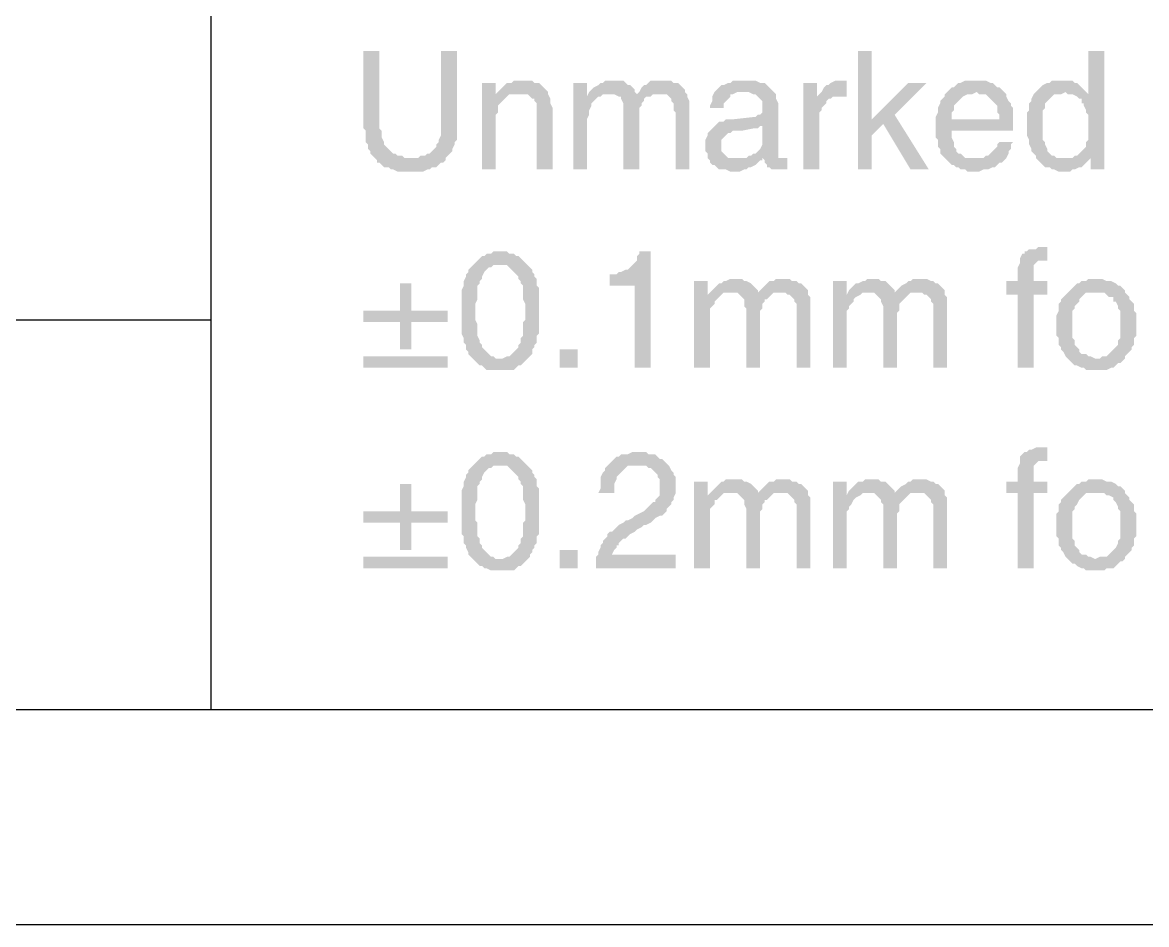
# Model space of a CAD drawing. Header units: millimetres. Extents: x 1448 to 2566, y 1057 to 1416.
# Drawn here: x 2458.06 to 2480.31, y 1118.56 to 1136.43 of the extents above; entities that cross this region are included whole.
import ezdxf

# ---------------------------------------------------------------- set-up
doc = ezdxf.new("R2010")
doc.units = ezdxf.units.MM

msp = doc.modelspace()

# ---------------------------------------------------------------- hatches: boundary and pattern name
at = {"transparency": 33554559}
for points in [[(2465.12221, 1135.86358), (2464.80629, 1135.86358), (2464.80629, 1134.32908), (2464.85142, 1134.28395), (2464.85142, 1134.05829), (2464.89655, 1134.01316), (2464.89655, 1133.92289), (2464.94168, 1133.87776), (2464.94168, 1133.83263), (2464.98682, 1133.7875), (2465.03195, 1133.74237), (2465.75406, 1133.74237), (2465.61867, 1133.74237), (2465.57353, 1133.7875), (2465.48327, 1133.7875), (2465.43814, 1133.83263), (2465.39301, 1133.83263), (2465.34787, 1133.87776), (2465.30274, 1133.92289), (2465.30274, 1133.92289), (2465.25761, 1133.96803), (2465.21248, 1134.01316), (2465.21248, 1134.05829), (2465.16735, 1134.14856), (2465.16735, 1134.28395), (2465.12221, 1134.32908), (2465.12221, 1134.41935)], [(2466.65671, 1135.86358), (2466.34078, 1135.86358), (2466.34078, 1134.19369), (2466.29565, 1134.10342), (2466.29565, 1134.05829), (2466.25052, 1134.01316), (2466.25052, 1133.96803), (2466.20539, 1133.92289), (2466.16025, 1133.87776), (2466.11512, 1133.83263), (2466.06999, 1133.83263), (2466.02486, 1133.7875), (2465.93459, 1133.7875), (2465.88946, 1133.74237), (2465.03195, 1133.74237), (2465.07708, 1133.69723), (2465.07708, 1133.6521), (2465.12221, 1133.6521), (2465.16735, 1133.60697), (2465.21248, 1133.56184), (2465.30274, 1133.56184), (2465.34787, 1133.5167), (2465.39301, 1133.5167), (2465.48327, 1133.47157), (2465.97972, 1133.47157), (2466.06999, 1133.5167), (2466.11512, 1133.5167), (2466.16025, 1133.56184), (2466.25052, 1133.56184), (2466.29565, 1133.60697), (2466.34078, 1133.6521), (2466.38591, 1133.6521), (2466.43105, 1133.69723), (2466.43105, 1133.74237), (2466.47618, 1133.7875), (2466.52131, 1133.83263), (2466.56644, 1133.87776), (2466.56644, 1133.92289), (2466.61157, 1134.01316), (2466.61157, 1134.05829), (2466.65671, 1134.10342), (2466.65671, 1134.37422)], [(2474.87076, 1135.86358), (2474.59997, 1135.86358), (2474.59997, 1133.5167), (2474.87076, 1133.5167), (2474.87076, 1134.19369), (2475.09642, 1134.41935), (2474.87076, 1134.50961)], [(2479.47424, 1135.86358), (2479.15832, 1135.86358), (2479.15832, 1135.00607), (2478.93266, 1134.96093), (2478.97779, 1134.9158), (2479.02292, 1134.9158), (2479.02292, 1134.82554), (2479.06805, 1134.82554), (2479.06805, 1134.78041), (2479.11319, 1134.69014), (2479.11319, 1134.64501), (2479.15832, 1134.59988), (2479.15832, 1134.10342), (2479.11319, 1134.05829), (2479.11319, 1133.96803), (2479.06805, 1133.92289), (2479.02292, 1133.87776), (2479.02292, 1133.87776), (2478.97779, 1133.83263), (2478.93266, 1133.7875), (2478.88753, 1133.7875), (2479.20345, 1133.74237), (2479.20345, 1133.5167), (2479.47424, 1133.5167)], [(2467.42395, 1135.23173), (2467.15316, 1135.23173), (2467.15316, 1133.5167), (2467.42395, 1133.5167), (2467.42395, 1134.46448), (2467.42395, 1134.59988), (2467.46909, 1134.64501), (2467.46909, 1134.78041), (2467.51422, 1134.82554), (2467.55935, 1134.87067), (2467.55935, 1134.87067), (2467.60448, 1134.9158), (2467.64961, 1134.96093), (2467.42395, 1135.00607)], [(2467.92041, 1135.27686), (2467.78501, 1135.27686), (2467.73988, 1135.23173), (2467.64961, 1135.23173), (2467.60448, 1135.1866), (2467.55935, 1135.14146), (2467.51422, 1135.09633), (2467.46909, 1135.0512), (2467.42395, 1135.00607), (2467.64961, 1134.96093), (2467.69475, 1135.00607), (2467.87528, 1135.00607), (2468.46199, 1135.0512), (2468.41686, 1135.09633), (2468.37173, 1135.14146), (2468.37173, 1135.14146), (2468.3266, 1135.1866), (2468.28147, 1135.23173), (2468.1912, 1135.23173), (2468.14607, 1135.27686), (2468.01067, 1135.27686)], [(2469.22924, 1135.23173), (2468.95845, 1135.23173), (2468.95845, 1133.5167), (2469.22924, 1133.5167), (2469.22924, 1134.50961), (2469.27437, 1134.59988), (2469.27437, 1134.69014), (2469.31951, 1134.78041), (2469.31951, 1134.82554), (2469.36464, 1134.87067), (2469.40977, 1134.9158), (2469.4549, 1134.96093), (2469.50003, 1134.96093), (2469.22924, 1134.96093)], [(2469.72569, 1135.27686), (2469.5903, 1135.27686), (2469.54517, 1135.23173), (2469.50003, 1135.23173), (2469.4549, 1135.1866), (2469.36464, 1135.14146), (2469.31951, 1135.09633), (2469.27437, 1135.0512), (2469.22924, 1134.96093), (2469.50003, 1134.96093), (2469.54517, 1135.00607), (2469.68056, 1135.00607), (2470.17702, 1135.0512), (2470.17702, 1135.09633), (2470.13188, 1135.14146), (2470.08675, 1135.1866), (2470.04162, 1135.1866), (2469.99649, 1135.23173), (2469.95136, 1135.27686), (2469.81596, 1135.27686)], [(2470.67347, 1135.27686), (2470.49294, 1135.27686), (2470.44781, 1135.23173), (2470.40268, 1135.1866), (2470.35755, 1135.1866), (2470.31241, 1135.14146), (2470.26728, 1135.0512), (2470.22215, 1135.00607), (2469.77083, 1135.00607), (2469.86109, 1134.96093), (2469.90622, 1134.96093), (2469.90622, 1134.9158), (2469.95136, 1134.82554), (2469.95136, 1133.5167), (2470.26728, 1133.5167), (2470.26728, 1134.50961), (2470.26728, 1134.73527), (2470.31241, 1134.78041), (2470.31241, 1134.82554), (2470.35755, 1134.87067), (2470.35755, 1134.9158), (2470.40268, 1134.96093), (2470.49294, 1134.96093), (2470.53807, 1135.00607), (2470.67347, 1135.00607), (2471.16992, 1135.0512), (2471.16992, 1135.09633), (2471.12479, 1135.14146), (2471.12479, 1135.14146), (2471.07966, 1135.1866), (2471.03453, 1135.23173), (2470.94426, 1135.23173), (2470.89913, 1135.27686), (2470.76373, 1135.27686)], [(2472.38849, 1135.27686), (2472.1177, 1135.27686), (2472.07257, 1135.23173), (2472.02744, 1135.23173), (2471.93717, 1135.1866), (2471.89204, 1135.1866), (2471.84691, 1135.14146), (2471.84691, 1135.14146), (2471.80177, 1135.09633), (2471.75664, 1135.0512), (2471.71151, 1134.96093), (2471.71151, 1134.87067), (2471.66638, 1134.78041), (2471.66638, 1134.73527), (2471.93717, 1134.73527), (2471.93717, 1134.82554), (2471.9823, 1134.87067), (2472.02744, 1134.9158), (2472.07257, 1134.96093), (2472.07257, 1135.00607), (2472.1177, 1135.00607), (2472.20796, 1135.0512), (2472.93008, 1135.0512), (2472.88495, 1135.09633), (2472.83981, 1135.14146), (2472.79468, 1135.1866), (2472.74955, 1135.23173), (2472.65929, 1135.23173), (2472.56902, 1135.27686), (2472.43362, 1135.27686)], [(2473.78759, 1135.23173), (2473.5168, 1135.23173), (2473.5168, 1133.5167), (2473.83272, 1133.5167), (2473.83272, 1134.64501), (2473.87785, 1134.69014), (2473.87785, 1134.73527), (2473.92299, 1134.78041), (2473.96812, 1134.82554), (2473.96812, 1134.87067), (2474.01325, 1134.9158), (2474.05838, 1134.9158), (2473.78759, 1134.96093)], [(2474.28404, 1135.27686), (2474.14865, 1135.27686), (2474.05838, 1135.23173), (2474.01325, 1135.1866), (2473.96812, 1135.1866), (2473.92299, 1135.14146), (2473.87785, 1135.0512), (2473.87785, 1135.0512), (2473.83272, 1135.00607), (2474.32918, 1134.96093), (2474.37431, 1134.96093), (2474.37431, 1135.27686), (2474.32918, 1135.27686)], [(2475.95393, 1135.23173), (2475.59288, 1135.23173), (2474.87076, 1134.50961), (2475.09642, 1134.41935), (2475.63801, 1133.5167), (2475.99907, 1133.5167), (2475.32208, 1134.59988)], [(2476.94684, 1135.27686), (2476.72118, 1135.27686), (2476.63092, 1135.23173), (2476.58578, 1135.23173), (2476.54065, 1135.1866), (2476.49552, 1135.14146), (2476.45039, 1135.14146), (2476.40526, 1135.09633), (2476.36012, 1135.0512), (2476.94684, 1135.0512), (2476.99197, 1135.00607), (2477.12737, 1135.00607), (2477.1725, 1134.96093), (2477.21764, 1134.9158), (2477.26277, 1134.87067), (2477.26277, 1134.87067), (2477.3079, 1134.82554), (2477.35303, 1134.78041), (2477.35303, 1134.64501), (2477.39816, 1134.59988), (2477.39816, 1134.50961), (2476.13446, 1134.50961), (2476.13446, 1134.14856), (2476.1796, 1134.10342), (2476.1796, 1133.96803), (2476.22473, 1133.92289), (2476.22473, 1133.83263), (2476.26986, 1133.7875), (2476.31499, 1133.74237), (2476.36012, 1133.69723), (2476.36012, 1133.69723), (2476.40526, 1133.6521), (2476.45039, 1133.60697), (2476.49552, 1133.60697), (2476.54065, 1133.56184), (2476.58578, 1133.56184), (2476.63092, 1133.5167), (2476.72118, 1133.5167), (2476.76631, 1133.47157), (2476.99197, 1133.47157), (2477.08224, 1133.5167), (2477.1725, 1133.5167), (2477.26277, 1133.56184), (2477.3079, 1133.56184), (2477.35303, 1133.60697), (2477.39816, 1133.6521), (2477.4433, 1133.6521), (2477.48843, 1133.69723), (2476.94684, 1133.74237), (2476.72118, 1133.74237), (2476.67605, 1133.7875), (2476.63092, 1133.83263), (2476.58578, 1133.83263), (2476.54065, 1133.87776), (2476.54065, 1133.92289), (2476.49552, 1133.96803), (2476.49552, 1134.05829), (2476.45039, 1134.14856), (2476.45039, 1134.28395), (2477.66896, 1134.28395), (2477.66896, 1134.73527), (2477.62382, 1134.78041), (2477.62382, 1134.82554), (2477.57869, 1134.87067), (2477.53356, 1134.96093), (2477.53356, 1135.00607), (2477.48843, 1135.0512), (2477.4433, 1135.09633), (2477.39816, 1135.14146), (2477.35303, 1135.14146), (2477.3079, 1135.1866), (2477.26277, 1135.23173), (2477.21764, 1135.23173), (2477.12737, 1135.27686), (2476.99197, 1135.27686)], [(2478.66186, 1135.27686), (2478.4362, 1135.27686), (2478.39107, 1135.23173), (2478.34594, 1135.23173), (2478.25568, 1135.1866), (2478.21054, 1135.14146), (2478.16541, 1135.09633), (2478.12028, 1135.0512), (2478.707, 1135.0512), (2478.75213, 1135.00607), (2478.84239, 1135.00607), (2478.93266, 1134.96093), (2479.15832, 1135.00607), (2479.15832, 1135.00607), (2479.11319, 1135.0512), (2479.06805, 1135.09633), (2479.02292, 1135.14146), (2478.97779, 1135.1866), (2478.93266, 1135.23173), (2478.88753, 1135.23173), (2478.84239, 1135.27686), (2478.707, 1135.27686)], [(2468.46199, 1135.0512), (2467.87528, 1135.00607), (2468.0558, 1135.00607), (2468.10094, 1134.96093), (2468.14607, 1134.9158), (2468.1912, 1134.9158), (2468.1912, 1134.87067), (2468.23633, 1134.82554), (2468.23633, 1133.5167), (2468.55226, 1133.5167), (2468.55226, 1134.73527), (2468.50713, 1134.82554), (2468.50713, 1134.9158), (2468.46199, 1135.00607)], [(2471.16992, 1135.0512), (2470.67347, 1135.00607), (2470.80887, 1135.00607), (2470.854, 1134.96093), (2470.89913, 1134.9158), (2470.89913, 1134.87067), (2470.94426, 1134.82554), (2470.94426, 1134.69014), (2470.9894, 1134.64501), (2470.9894, 1133.5167), (2471.26019, 1133.5167), (2471.26019, 1134.73527), (2471.26019, 1134.87067), (2471.21506, 1134.96093), (2471.21506, 1135.00607)], [(2472.93008, 1135.0512), (2472.34336, 1135.0512), (2472.43362, 1135.0512), (2472.52389, 1135.00607), (2472.56902, 1135.00607), (2472.61415, 1134.96093), (2472.65929, 1134.9158), (2472.70442, 1134.87067), (2472.70442, 1134.64501), (2472.65929, 1134.59988), (2472.61415, 1134.59988), (2472.56902, 1134.55474), (2472.52389, 1134.55474), (2472.1177, 1134.50961), (2471.9823, 1134.50961), (2471.93717, 1134.46448), (2471.84691, 1134.46448), (2471.80177, 1134.41935), (2472.70442, 1134.37422), (2472.70442, 1134.10342), (2472.70442, 1134.01316), (2472.65929, 1133.92289), (2472.61415, 1133.87776), (2472.56902, 1133.83263), (2472.52389, 1133.83263), (2472.47876, 1133.7875), (2472.43362, 1133.7875), (2472.38849, 1133.74237), (2472.16283, 1133.74237), (2471.66638, 1133.69723), (2471.66638, 1133.6521), (2471.71151, 1133.60697), (2471.75664, 1133.60697), (2471.80177, 1133.56184), (2471.84691, 1133.5167), (2471.9823, 1133.5167), (2472.07257, 1133.47157), (2472.2531, 1133.47157), (2472.34336, 1133.5167), (2472.38849, 1133.5167), (2472.43362, 1133.56184), (2472.47876, 1133.56184), (2472.56902, 1133.60697), (2472.61415, 1133.6521), (2472.65929, 1133.69723), (2472.70442, 1133.69723), (2472.70442, 1133.74237), (2473.02034, 1133.74237), (2473.02034, 1134.82554), (2472.97521, 1134.9158), (2472.97521, 1135.00607)], [(2473.83272, 1135.00607), (2473.78759, 1134.96093), (2474.05838, 1134.9158), (2474.10352, 1134.96093), (2474.32918, 1134.96093)], [(2476.36012, 1135.0512), (2476.31499, 1135.00607), (2476.31499, 1134.96093), (2476.26986, 1134.9158), (2476.22473, 1134.87067), (2476.22473, 1134.82554), (2476.1796, 1134.73527), (2476.1796, 1134.64501), (2476.13446, 1134.55474), (2476.13446, 1134.50961), (2476.45039, 1134.50961), (2476.45039, 1134.64501), (2476.49552, 1134.69014), (2476.49552, 1134.78041), (2476.54065, 1134.82554), (2476.58578, 1134.87067), (2476.58578, 1134.87067), (2476.63092, 1134.9158), (2476.67605, 1134.96093), (2476.76631, 1135.00607), (2476.85658, 1135.00607), (2476.94684, 1135.0512)], [(2478.12028, 1135.0512), (2478.07515, 1135.00607), (2478.03001, 1134.9158), (2478.03001, 1134.87067), (2477.98488, 1134.82554), (2477.98488, 1134.69014), (2477.93975, 1134.64501), (2477.93975, 1134.19369), (2477.98488, 1134.10342), (2477.98488, 1134.01316), (2478.03001, 1133.92289), (2478.03001, 1133.87776), (2478.07515, 1133.83263), (2478.12028, 1133.7875), (2478.12028, 1133.74237), (2478.16541, 1133.69723), (2478.21054, 1133.6521), (2478.25568, 1133.60697), (2478.30081, 1133.56184), (2478.39107, 1133.56184), (2478.4362, 1133.5167), (2478.48134, 1133.5167), (2478.5716, 1133.47157), (2478.79726, 1133.47157), (2478.84239, 1133.5167), (2478.88753, 1133.5167), (2478.97779, 1133.56184), (2479.02292, 1133.56184), (2479.06805, 1133.60697), (2479.11319, 1133.6521), (2479.15832, 1133.69723), (2478.707, 1133.74237), (2478.52647, 1133.74237), (2478.48134, 1133.7875), (2478.4362, 1133.7875), (2478.39107, 1133.83263), (2478.34594, 1133.87776), (2478.34594, 1133.92289), (2478.30081, 1134.01316), (2478.30081, 1134.05829), (2478.25568, 1134.10342), (2478.25568, 1134.69014), (2478.30081, 1134.73527), (2478.30081, 1134.82554), (2478.34594, 1134.87067), (2478.34594, 1134.87067), (2478.39107, 1134.9158), (2478.4362, 1134.96093), (2478.48134, 1135.00607), (2478.61673, 1135.00607), (2478.707, 1135.0512)], [(2471.80177, 1134.41935), (2471.75664, 1134.37422), (2471.71151, 1134.32908), (2471.71151, 1134.32908), (2471.66638, 1134.28395), (2471.62125, 1134.23882), (2471.62125, 1134.19369), (2471.57611, 1134.10342), (2471.57611, 1133.96803), (2471.57611, 1133.87776), (2471.62125, 1133.83263), (2471.62125, 1133.74237), (2471.66638, 1133.69723), (2472.16283, 1133.74237), (2472.02744, 1133.74237), (2471.9823, 1133.7875), (2471.93717, 1133.83263), (2471.89204, 1133.87776), (2471.89204, 1134.10342), (2471.93717, 1134.14856), (2471.9823, 1134.19369), (2472.02744, 1134.23882), (2472.07257, 1134.23882), (2472.1177, 1134.28395), (2472.29823, 1134.28395), (2472.52389, 1134.32908), (2472.61415, 1134.32908), (2472.65929, 1134.37422), (2472.70442, 1134.37422)], [(2477.66896, 1134.05829), (2477.39816, 1134.05829), (2477.35303, 1134.01316), (2477.35303, 1133.96803), (2477.3079, 1133.92289), (2477.26277, 1133.87776), (2477.21764, 1133.83263), (2477.1725, 1133.7875), (2477.12737, 1133.7875), (2477.08224, 1133.74237), (2476.94684, 1133.74237), (2477.48843, 1133.69723), (2477.53356, 1133.74237), (2477.57869, 1133.83263), (2477.57869, 1133.87776), (2477.62382, 1133.92289), (2477.62382, 1134.01316)], [(2473.02034, 1133.74237), (2472.70442, 1133.74237), (2472.74955, 1133.69723), (2473.11061, 1133.74237), (2473.11061, 1133.74237)], [(2473.20087, 1133.74237), (2473.11061, 1133.74237), (2472.74955, 1133.69723), (2472.74955, 1133.6521), (2472.79468, 1133.60697), (2472.79468, 1133.56184), (2472.83981, 1133.56184), (2472.88495, 1133.5167), (2473.20087, 1133.5167)], [(2478.88753, 1133.7875), (2478.84239, 1133.74237), (2478.707, 1133.74237), (2479.15832, 1133.69723), (2479.20345, 1133.74237)], [(2467.51422, 1131.89195), (2467.37882, 1131.89195), (2467.33369, 1131.84681), (2467.24343, 1131.84681), (2467.19829, 1131.80168), (2467.15316, 1131.80168), (2467.10803, 1131.75655), (2467.0629, 1131.71142), (2467.01776, 1131.66629), (2466.97263, 1131.62115), (2467.64961, 1131.62115), (2467.69475, 1131.57602), (2467.73988, 1131.53089), (2467.78501, 1131.48576), (2467.83014, 1131.44062), (2467.87528, 1131.39549), (2467.87528, 1131.35036), (2467.92041, 1131.30523), (2467.92041, 1131.2601), (2467.96554, 1131.21496), (2467.96554, 1130.94417), (2468.01067, 1130.85391), (2468.01067, 1130.53798), (2467.96554, 1130.49285), (2467.96554, 1130.22206), (2467.92041, 1130.17692), (2467.92041, 1130.08666), (2467.87528, 1130.04153), (2467.87528, 1129.9964), (2467.87528, 1129.9964), (2467.83014, 1129.95126), (2467.78501, 1129.90613), (2467.73988, 1129.861), (2467.69475, 1129.81587), (2467.64961, 1129.81587), (2467.55935, 1129.77073), (2466.97263, 1129.77073), (2467.01776, 1129.7256), (2467.0629, 1129.68047), (2467.10803, 1129.63534), (2467.15316, 1129.63534), (2467.19829, 1129.59021), (2467.24343, 1129.54507), (2467.78501, 1129.54507), (2467.83014, 1129.59021), (2467.87528, 1129.63534), (2467.92041, 1129.63534), (2467.96554, 1129.68047), (2468.01067, 1129.7256), (2468.0558, 1129.77073), (2468.10094, 1129.81587), (2468.10094, 1129.81587), (2468.14607, 1129.861), (2468.14607, 1129.95126), (2468.1912, 1129.9964), (2468.1912, 1130.04153), (2468.23633, 1130.08666), (2468.23633, 1130.22206), (2468.28147, 1130.26719), (2468.28147, 1130.71851), (2468.28147, 1131.16983), (2468.23633, 1131.21496), (2468.23633, 1131.35036), (2468.1912, 1131.39549), (2468.1912, 1131.44062), (2468.14607, 1131.48576), (2468.14607, 1131.53089), (2468.10094, 1131.57602), (2468.10094, 1131.57602), (2468.0558, 1131.62115), (2468.01067, 1131.66629), (2467.96554, 1131.71142), (2467.92041, 1131.75655), (2467.87528, 1131.80168), (2467.83014, 1131.80168), (2467.78501, 1131.84681), (2467.69475, 1131.84681), (2467.64961, 1131.89195), (2467.55935, 1131.89195)], [(2470.49294, 1131.89195), (2470.26728, 1131.89195), (2470.26728, 1131.84681), (2470.22215, 1131.80168), (2470.22215, 1131.71142), (2470.17702, 1131.66629), (2470.13188, 1131.62115), (2470.08675, 1131.57602), (2470.04162, 1131.53089), (2469.99649, 1131.53089), (2469.90622, 1131.48576), (2469.86109, 1131.48576), (2469.81596, 1131.44062), (2469.68056, 1131.44062), (2469.68056, 1131.21496), (2470.17702, 1131.21496), (2470.17702, 1129.59021), (2470.49294, 1129.59021)], [(2478.21054, 1131.98221), (2478.16541, 1131.98221), (2478.12028, 1131.93708), (2477.98488, 1131.93708), (2477.93975, 1131.89195), (2477.89462, 1131.89195), (2477.89462, 1131.84681), (2477.84949, 1131.84681), (2477.80435, 1131.75655), (2477.80435, 1131.71142), (2478.34594, 1131.71142), (2478.34594, 1131.98221)], [(2466.97263, 1131.62115), (2466.9275, 1131.57602), (2466.9275, 1131.57602), (2466.88237, 1131.53089), (2466.88237, 1131.48576), (2466.83724, 1131.44062), (2466.83724, 1131.39549), (2466.7921, 1131.30523), (2466.7921, 1131.21496), (2466.74697, 1131.1247), (2466.74697, 1130.26719), (2466.7921, 1130.17692), (2466.7921, 1130.08666), (2466.83724, 1130.04153), (2466.83724, 1129.95126), (2466.88237, 1129.90613), (2466.88237, 1129.861), (2466.9275, 1129.81587), (2466.97263, 1129.77073), (2467.51422, 1129.77073), (2467.42395, 1129.77073), (2467.37882, 1129.81587), (2467.33369, 1129.81587), (2467.28856, 1129.861), (2467.24343, 1129.90613), (2467.19829, 1129.95126), (2467.15316, 1129.9964), (2467.15316, 1130.04153), (2467.10803, 1130.08666), (2467.10803, 1130.13179), (2467.0629, 1130.22206), (2467.0629, 1130.44772), (2467.01776, 1130.53798), (2467.01776, 1130.85391), (2467.0629, 1130.94417), (2467.0629, 1131.21496), (2467.10803, 1131.2601), (2467.10803, 1131.30523), (2467.15316, 1131.35036), (2467.15316, 1131.39549), (2467.15316, 1131.39549), (2467.19829, 1131.48576), (2467.24343, 1131.53089), (2467.28856, 1131.57602), (2467.33369, 1131.57602), (2467.37882, 1131.62115), (2467.51422, 1131.62115)], [(2477.80435, 1131.71142), (2477.80435, 1131.66629), (2477.75922, 1131.57602), (2477.75922, 1131.30523), (2477.53356, 1131.30523), (2477.53356, 1131.03444), (2477.75922, 1131.03444), (2477.75922, 1129.59021), (2478.07515, 1129.59021), (2478.07515, 1131.03444), (2478.34594, 1131.03444), (2478.34594, 1131.30523), (2478.07515, 1131.30523), (2478.07515, 1131.62115), (2478.12028, 1131.66629), (2478.12028, 1131.66629), (2478.16541, 1131.71142), (2478.25568, 1131.71142)], [(2465.75406, 1131.2601), (2465.5284, 1131.2601), (2465.5284, 1130.71851), (2464.80629, 1130.71851), (2464.80629, 1130.49285), (2465.5284, 1130.49285), (2465.5284, 1129.95126), (2465.75406, 1129.95126), (2465.75406, 1130.49285), (2466.47618, 1130.49285), (2466.47618, 1130.71851), (2465.75406, 1130.71851)], [(2471.62125, 1131.30523), (2471.35045, 1131.30523), (2471.35045, 1129.59021), (2471.66638, 1129.59021), (2471.66638, 1130.76364), (2471.71151, 1130.80877), (2471.75664, 1130.85391), (2471.75664, 1130.89904), (2471.80177, 1130.94417), (2471.84691, 1130.9893), (2471.89204, 1131.03444), (2471.62125, 1131.03444)], [(2472.16283, 1131.35036), (2472.07257, 1131.35036), (2471.9823, 1131.30523), (2471.93717, 1131.30523), (2471.89204, 1131.2601), (2471.84691, 1131.2601), (2471.80177, 1131.21496), (2471.75664, 1131.16983), (2471.71151, 1131.1247), (2471.62125, 1131.03444), (2471.89204, 1131.03444), (2471.93717, 1131.07957), (2472.07257, 1131.07957), (2472.61415, 1131.1247), (2472.56902, 1131.16983), (2472.52389, 1131.21496), (2472.52389, 1131.21496), (2472.47876, 1131.2601), (2472.38849, 1131.30523), (2472.34336, 1131.30523), (2472.29823, 1131.35036), (2472.20796, 1131.35036)], [(2473.11061, 1131.35036), (2472.97521, 1131.35036), (2472.93008, 1131.30523), (2472.83981, 1131.30523), (2472.79468, 1131.2601), (2472.74955, 1131.21496), (2472.70442, 1131.16983), (2472.65929, 1131.1247), (2472.61415, 1131.07957), (2472.20796, 1131.07957), (2472.2531, 1131.03444), (2472.29823, 1130.9893), (2472.29823, 1130.9893), (2472.34336, 1130.94417), (2472.34336, 1130.80877), (2472.38849, 1130.76364), (2472.38849, 1129.59021), (2472.65929, 1129.59021), (2472.65929, 1130.71851), (2472.70442, 1130.76364), (2472.70442, 1130.85391), (2472.74955, 1130.89904), (2472.74955, 1130.94417), (2472.79468, 1130.94417), (2472.83981, 1130.9893), (2472.88495, 1131.03444), (2472.93008, 1131.07957), (2473.06548, 1131.07957), (2473.60706, 1131.1247), (2473.56193, 1131.16983), (2473.5168, 1131.21496), (2473.5168, 1131.21496), (2473.47166, 1131.2601), (2473.42653, 1131.2601), (2473.3814, 1131.30523), (2473.29114, 1131.30523), (2473.246, 1131.35036), (2473.15574, 1131.35036)], [(2474.37431, 1131.30523), (2474.10352, 1131.30523), (2474.10352, 1129.59021), (2474.37431, 1129.59021), (2474.37431, 1130.71851), (2474.41944, 1130.76364), (2474.41944, 1130.80877), (2474.46457, 1130.85391), (2474.5097, 1130.89904), (2474.5097, 1130.94417), (2474.55484, 1130.9893), (2474.6451, 1131.03444), (2474.37431, 1131.03444)], [(2474.87076, 1131.35036), (2474.7805, 1131.35036), (2474.73537, 1131.30523), (2474.69023, 1131.30523), (2474.59997, 1131.2601), (2474.55484, 1131.2601), (2474.5097, 1131.21496), (2474.46457, 1131.16983), (2474.41944, 1131.1247), (2474.37431, 1131.03444), (2474.6451, 1131.03444), (2474.69023, 1131.07957), (2474.82563, 1131.07957), (2475.32208, 1131.1247), (2475.27695, 1131.16983), (2475.23182, 1131.21496), (2475.23182, 1131.21496), (2475.18669, 1131.2601), (2475.14156, 1131.30523), (2475.05129, 1131.30523), (2475.00616, 1131.35036), (2474.96103, 1131.35036)], [(2475.81854, 1131.35036), (2475.68314, 1131.35036), (2475.63801, 1131.30523), (2475.59288, 1131.30523), (2475.54774, 1131.2601), (2475.45748, 1131.21496), (2475.41235, 1131.16983), (2475.36722, 1131.1247), (2475.32208, 1131.07957), (2474.91589, 1131.07957), (2474.96103, 1131.03444), (2475.00616, 1130.9893), (2475.00616, 1130.9893), (2475.05129, 1130.94417), (2475.05129, 1130.89904), (2475.09642, 1130.80877), (2475.09642, 1129.59021), (2475.36722, 1129.59021), (2475.36722, 1130.67338), (2475.41235, 1130.71851), (2475.41235, 1130.85391), (2475.45748, 1130.89904), (2475.50261, 1130.94417), (2475.50261, 1130.94417), (2475.54774, 1130.9893), (2475.59288, 1131.03444), (2475.63801, 1131.07957), (2475.77341, 1131.07957), (2476.31499, 1131.1247), (2476.26986, 1131.16983), (2476.22473, 1131.21496), (2476.22473, 1131.21496), (2476.1796, 1131.2601), (2476.13446, 1131.2601), (2476.08933, 1131.30523), (2476.0442, 1131.30523), (2475.95393, 1131.35036), (2475.9088, 1131.35036)], [(2479.29372, 1131.35036), (2479.15832, 1131.35036), (2479.11319, 1131.30523), (2479.02292, 1131.30523), (2478.97779, 1131.2601), (2478.93266, 1131.2601), (2478.88753, 1131.21496), (2478.84239, 1131.16983), (2478.79726, 1131.1247), (2478.75213, 1131.07957), (2478.75213, 1131.07957), (2478.707, 1131.03444), (2478.66186, 1130.9893), (2478.61673, 1130.94417), (2478.61673, 1130.89904), (2478.5716, 1130.85391), (2478.5716, 1130.71851), (2478.52647, 1130.62825), (2478.52647, 1130.44772), (2478.52647, 1130.22206), (2478.5716, 1130.17692), (2478.5716, 1130.04153), (2478.61673, 1129.9964), (2478.61673, 1129.95126), (2478.66186, 1129.90613), (2478.707, 1129.81587), (2478.75213, 1129.77073), (2479.29372, 1129.77073), (2479.20345, 1129.81587), (2479.15832, 1129.81587), (2479.11319, 1129.861), (2479.02292, 1129.861), (2478.97779, 1129.90613), (2478.97779, 1129.95126), (2478.93266, 1129.9964), (2478.88753, 1130.04153), (2478.88753, 1130.13179), (2478.84239, 1130.17692), (2478.84239, 1130.71851), (2478.88753, 1130.76364), (2478.88753, 1130.80877), (2478.93266, 1130.85391), (2478.97779, 1130.89904), (2478.97779, 1130.94417), (2479.02292, 1130.9893), (2479.06805, 1131.03444), (2479.11319, 1131.07957), (2479.29372, 1131.07957), (2479.88043, 1131.1247), (2479.8353, 1131.16983), (2479.79017, 1131.21496), (2479.74504, 1131.21496), (2479.6999, 1131.2601), (2479.60964, 1131.30523), (2479.51938, 1131.30523), (2479.42911, 1131.35036), (2479.38398, 1131.35036)], [(2473.60706, 1131.1247), (2473.06548, 1131.07957), (2473.15574, 1131.07957), (2473.20087, 1131.03444), (2473.246, 1131.03444), (2473.29114, 1130.9893), (2473.33627, 1130.94417), (2473.33627, 1130.89904), (2473.3814, 1130.85391), (2473.3814, 1129.59021), (2473.65219, 1129.59021), (2473.65219, 1130.9893), (2473.60706, 1131.03444)], [(2476.31499, 1131.1247), (2475.77341, 1131.07957), (2475.86367, 1131.07957), (2475.9088, 1131.03444), (2475.95393, 1131.03444), (2475.99907, 1130.9893), (2476.0442, 1130.94417), (2476.0442, 1130.89904), (2476.08933, 1130.85391), (2476.08933, 1129.59021), (2476.36012, 1129.59021), (2476.36012, 1130.9893), (2476.31499, 1131.03444)], [(2479.88043, 1131.1247), (2479.29372, 1131.07957), (2479.47424, 1131.07957), (2479.51938, 1131.03444), (2479.56451, 1130.9893), (2479.65477, 1130.9893), (2479.65477, 1130.89904), (2479.6999, 1130.89904), (2479.74504, 1130.80877), (2479.74504, 1130.76364), (2479.79017, 1130.71851), (2479.79017, 1130.17692), (2479.74504, 1130.13179), (2479.74504, 1130.04153), (2479.6999, 1129.9964), (2479.65477, 1129.95126), (2479.65477, 1129.95126), (2479.60964, 1129.90613), (2479.56451, 1129.861), (2479.51938, 1129.81587), (2479.42911, 1129.81587), (2479.38398, 1129.77073), (2478.75213, 1129.77073), (2478.79726, 1129.7256), (2478.84239, 1129.68047), (2478.88753, 1129.63534), (2478.93266, 1129.63534), (2479.02292, 1129.59021), (2479.06805, 1129.59021), (2479.11319, 1129.54507), (2479.51938, 1129.54507), (2479.60964, 1129.59021), (2479.65477, 1129.59021), (2479.6999, 1129.63534), (2479.74504, 1129.68047), (2479.79017, 1129.68047), (2479.8353, 1129.7256), (2479.88043, 1129.77073), (2479.88043, 1129.81587), (2479.92557, 1129.861), (2479.9707, 1129.90613), (2480.01583, 1129.95126), (2480.01583, 1129.9964), (2480.06096, 1130.04153), (2480.06096, 1130.17692), (2480.10609, 1130.22206), (2480.10609, 1130.44772), (2480.10609, 1130.67338), (2480.06096, 1130.71851), (2480.06096, 1130.85391), (2480.01583, 1130.89904), (2479.9707, 1130.94417), (2479.9707, 1130.9893), (2479.92557, 1131.03444), (2479.88043, 1131.07957)], [(2469.04871, 1129.59021), (2469.04871, 1129.95126), (2468.68765, 1129.95126), (2468.68765, 1129.59021)], [(2466.47618, 1129.59021), (2466.47618, 1129.81587), (2464.80629, 1129.81587), (2464.80629, 1129.59021)], [(2467.51422, 1127.92032), (2467.37882, 1127.92032), (2467.33369, 1127.87518), (2467.24343, 1127.87518), (2467.19829, 1127.83005), (2467.15316, 1127.83005), (2467.10803, 1127.78492), (2467.0629, 1127.73979), (2467.01776, 1127.69465), (2466.97263, 1127.64952), (2467.64961, 1127.64952), (2467.69475, 1127.60439), (2467.73988, 1127.55926), (2467.78501, 1127.51413), (2467.83014, 1127.46899), (2467.87528, 1127.42386), (2467.87528, 1127.37873), (2467.92041, 1127.3336), (2467.92041, 1127.28847), (2467.96554, 1127.24333), (2467.96554, 1126.97254), (2468.01067, 1126.88228), (2468.01067, 1126.56635), (2467.96554, 1126.52122), (2467.96554, 1126.25043), (2467.92041, 1126.20529), (2467.92041, 1126.11503), (2467.87528, 1126.0699), (2467.87528, 1126.02476), (2467.87528, 1126.02476), (2467.83014, 1125.97963), (2467.78501, 1125.9345), (2467.73988, 1125.88937), (2467.69475, 1125.84424), (2467.64961, 1125.84424), (2467.55935, 1125.7991), (2466.97263, 1125.7991), (2467.01776, 1125.75397), (2467.0629, 1125.70884), (2467.10803, 1125.66371), (2467.15316, 1125.66371), (2467.19829, 1125.61857), (2467.24343, 1125.61857), (2467.33369, 1125.57344), (2467.78501, 1125.57344), (2467.83014, 1125.61857), (2467.87528, 1125.66371), (2467.92041, 1125.66371), (2467.96554, 1125.70884), (2468.01067, 1125.75397), (2468.0558, 1125.7991), (2468.10094, 1125.84424), (2468.10094, 1125.88937), (2468.14607, 1125.9345), (2468.14607, 1125.97963), (2468.1912, 1126.02476), (2468.1912, 1126.0699), (2468.23633, 1126.11503), (2468.23633, 1126.25043), (2468.28147, 1126.29556), (2468.28147, 1126.74688), (2468.28147, 1127.1982), (2468.23633, 1127.24333), (2468.23633, 1127.37873), (2468.1912, 1127.42386), (2468.1912, 1127.46899), (2468.14607, 1127.51413), (2468.14607, 1127.55926), (2468.10094, 1127.60439), (2468.10094, 1127.60439), (2468.0558, 1127.64952), (2468.01067, 1127.69465), (2467.96554, 1127.73979), (2467.92041, 1127.78492), (2467.87528, 1127.83005), (2467.83014, 1127.83005), (2467.78501, 1127.87518), (2467.69475, 1127.87518), (2467.64961, 1127.92032), (2467.55935, 1127.92032)], [(2470.26728, 1127.92032), (2470.13188, 1127.92032), (2470.04162, 1127.87518), (2469.90622, 1127.87518), (2469.86109, 1127.83005), (2469.81596, 1127.83005), (2469.77083, 1127.78492), (2469.72569, 1127.73979), (2469.68056, 1127.69465), (2469.68056, 1127.69465), (2469.63543, 1127.64952), (2469.5903, 1127.60439), (2469.5903, 1127.55926), (2469.54517, 1127.51413), (2469.50003, 1127.42386), (2469.50003, 1127.1982), (2469.4549, 1127.10794), (2469.77083, 1127.10794), (2469.77083, 1127.28847), (2469.81596, 1127.37873), (2469.81596, 1127.42386), (2469.86109, 1127.46899), (2469.90622, 1127.51413), (2469.95136, 1127.55926), (2469.99649, 1127.60439), (2470.04162, 1127.64952), (2470.22215, 1127.64952), (2470.80887, 1127.69465), (2470.76373, 1127.73979), (2470.7186, 1127.78492), (2470.67347, 1127.78492), (2470.62834, 1127.83005), (2470.58321, 1127.87518), (2470.44781, 1127.87518), (2470.40268, 1127.92032), (2470.31241, 1127.92032)], [(2478.21054, 1128.01058), (2478.12028, 1128.01058), (2478.03001, 1127.96545), (2477.98488, 1127.96545), (2477.93975, 1127.92032), (2477.89462, 1127.92032), (2477.84949, 1127.87518), (2477.80435, 1127.83005), (2477.80435, 1127.73979), (2478.34594, 1127.73979), (2478.34594, 1128.01058)], [(2466.97263, 1127.64952), (2466.9275, 1127.60439), (2466.9275, 1127.60439), (2466.88237, 1127.55926), (2466.88237, 1127.51413), (2466.83724, 1127.46899), (2466.83724, 1127.42386), (2466.7921, 1127.3336), (2466.7921, 1127.24333), (2466.74697, 1127.15307), (2466.74697, 1126.29556), (2466.7921, 1126.25043), (2466.7921, 1126.11503), (2466.83724, 1126.0699), (2466.83724, 1126.02476), (2466.88237, 1125.9345), (2466.88237, 1125.88937), (2466.9275, 1125.84424), (2466.97263, 1125.7991), (2467.51422, 1125.7991), (2467.42395, 1125.7991), (2467.37882, 1125.84424), (2467.33369, 1125.84424), (2467.28856, 1125.88937), (2467.24343, 1125.9345), (2467.19829, 1125.97963), (2467.15316, 1126.02476), (2467.15316, 1126.0699), (2467.10803, 1126.11503), (2467.10803, 1126.20529), (2467.0629, 1126.25043), (2467.0629, 1126.52122), (2467.01776, 1126.56635), (2467.01776, 1126.88228), (2467.0629, 1126.97254), (2467.0629, 1127.24333), (2467.10803, 1127.28847), (2467.10803, 1127.3336), (2467.15316, 1127.37873), (2467.15316, 1127.42386), (2467.15316, 1127.42386), (2467.19829, 1127.51413), (2467.24343, 1127.55926), (2467.28856, 1127.60439), (2467.33369, 1127.60439), (2467.37882, 1127.64952), (2467.51422, 1127.64952)], [(2470.80887, 1127.69465), (2470.22215, 1127.64952), (2470.40268, 1127.64952), (2470.44781, 1127.60439), (2470.49294, 1127.60439), (2470.53807, 1127.55926), (2470.58321, 1127.51413), (2470.62834, 1127.46899), (2470.62834, 1127.42386), (2470.67347, 1127.37873), (2470.67347, 1127.0628), (2470.62834, 1127.01767), (2470.58321, 1126.97254), (2470.58321, 1126.92741), (2470.53807, 1126.92741), (2470.49294, 1126.88228), (2470.44781, 1126.83714), (2470.40268, 1126.79201), (2470.35755, 1126.74688), (2470.26728, 1126.70175), (2470.26728, 1126.70175), (2470.17702, 1126.65661), (2470.13188, 1126.61148), (2470.04162, 1126.56635), (2469.99649, 1126.56635), (2469.95136, 1126.52122), (2469.86109, 1126.47609), (2469.81596, 1126.43095), (2469.77083, 1126.38582), (2469.72569, 1126.34069), (2469.68056, 1126.34069), (2469.63543, 1126.29556), (2469.63543, 1126.25043), (2469.5903, 1126.20529), (2469.54517, 1126.16016), (2469.54517, 1126.11503), (2469.50003, 1126.0699), (2469.50003, 1126.02476), (2469.4549, 1125.9345), (2469.4549, 1125.88937), (2469.40977, 1125.84424), (2469.40977, 1125.61857), (2470.9894, 1125.61857), (2470.9894, 1125.88937), (2469.72569, 1125.88937), (2469.77083, 1125.97963), (2469.81596, 1126.02476), (2469.81596, 1126.0699), (2469.86109, 1126.0699), (2469.86109, 1126.11503), (2469.90622, 1126.16016), (2469.95136, 1126.20529), (2469.99649, 1126.20529), (2470.04162, 1126.25043), (2470.08675, 1126.29556), (2470.17702, 1126.34069), (2470.22215, 1126.38582), (2470.31241, 1126.43095), (2470.35755, 1126.47609), (2470.40268, 1126.47609), (2470.49294, 1126.52122), (2470.53807, 1126.56635), (2470.58321, 1126.61148), (2470.67347, 1126.65661), (2470.7186, 1126.65661), (2470.76373, 1126.70175), (2470.80887, 1126.74688), (2470.80887, 1126.79201), (2470.854, 1126.83714), (2470.89913, 1126.88228), (2470.89913, 1126.92741), (2470.94426, 1126.97254), (2470.94426, 1127.01767), (2470.9894, 1127.10794), (2470.9894, 1127.42386), (2470.94426, 1127.46899), (2470.94426, 1127.51413), (2470.89913, 1127.55926), (2470.854, 1127.64952)], [(2477.80435, 1127.73979), (2477.80435, 1127.69465), (2477.75922, 1127.60439), (2477.75922, 1127.3336), (2477.53356, 1127.3336), (2477.53356, 1127.10794), (2477.75922, 1127.10794), (2477.75922, 1125.61857), (2478.07515, 1125.61857), (2478.07515, 1127.10794), (2478.34594, 1127.10794), (2478.34594, 1127.3336), (2478.07515, 1127.3336), (2478.07515, 1127.64952), (2478.12028, 1127.69465), (2478.12028, 1127.69465), (2478.16541, 1127.73979), (2478.25568, 1127.73979)], [(2465.75406, 1127.28847), (2465.5284, 1127.28847), (2465.5284, 1126.74688), (2464.80629, 1126.74688), (2464.80629, 1126.52122), (2465.5284, 1126.52122), (2465.5284, 1125.97963), (2465.75406, 1125.97963), (2465.75406, 1126.52122), (2466.47618, 1126.52122), (2466.47618, 1126.74688), (2465.75406, 1126.74688)], [(2471.62125, 1127.3336), (2471.35045, 1127.3336), (2471.35045, 1125.61857), (2471.66638, 1125.61857), (2471.66638, 1126.79201), (2471.71151, 1126.83714), (2471.75664, 1126.88228), (2471.75664, 1126.97254), (2471.80177, 1126.97254), (2471.84691, 1127.01767), (2471.89204, 1127.0628), (2471.62125, 1127.0628)], [(2472.16283, 1127.37873), (2471.9823, 1127.37873), (2471.93717, 1127.3336), (2471.89204, 1127.3336), (2471.84691, 1127.28847), (2471.80177, 1127.24333), (2471.75664, 1127.1982), (2471.71151, 1127.15307), (2471.62125, 1127.0628), (2471.89204, 1127.0628), (2471.93717, 1127.10794), (2472.07257, 1127.10794), (2472.61415, 1127.15307), (2472.56902, 1127.1982), (2472.52389, 1127.24333), (2472.52389, 1127.24333), (2472.47876, 1127.28847), (2472.38849, 1127.3336), (2472.34336, 1127.3336), (2472.29823, 1127.37873), (2472.20796, 1127.37873)], [(2473.11061, 1127.37873), (2472.97521, 1127.37873), (2472.93008, 1127.3336), (2472.83981, 1127.3336), (2472.79468, 1127.28847), (2472.74955, 1127.24333), (2472.70442, 1127.1982), (2472.65929, 1127.15307), (2472.61415, 1127.10794), (2472.20796, 1127.10794), (2472.2531, 1127.0628), (2472.29823, 1127.01767), (2472.29823, 1127.01767), (2472.34336, 1126.97254), (2472.34336, 1126.88228), (2472.38849, 1126.79201), (2472.38849, 1125.61857), (2472.65929, 1125.61857), (2472.65929, 1126.74688), (2472.70442, 1126.79201), (2472.70442, 1126.88228), (2472.74955, 1126.92741), (2472.74955, 1126.97254), (2472.79468, 1126.97254), (2472.83981, 1127.01767), (2472.88495, 1127.0628), (2472.93008, 1127.10794), (2473.06548, 1127.10794), (2473.60706, 1127.15307), (2473.56193, 1127.1982), (2473.5168, 1127.24333), (2473.5168, 1127.24333), (2473.47166, 1127.28847), (2473.42653, 1127.28847), (2473.3814, 1127.3336), (2473.29114, 1127.3336), (2473.246, 1127.37873), (2473.15574, 1127.37873)], [(2474.37431, 1127.3336), (2474.10352, 1127.3336), (2474.10352, 1125.61857), (2474.37431, 1125.61857), (2474.37431, 1126.74688), (2474.41944, 1126.79201), (2474.41944, 1126.83714), (2474.46457, 1126.88228), (2474.5097, 1126.97254), (2474.5097, 1126.97254), (2474.55484, 1127.01767), (2474.6451, 1127.0628), (2474.37431, 1127.0628)], [(2474.87076, 1127.37873), (2474.73537, 1127.37873), (2474.69023, 1127.3336), (2474.59997, 1127.3336), (2474.55484, 1127.28847), (2474.5097, 1127.24333), (2474.46457, 1127.1982), (2474.41944, 1127.15307), (2474.37431, 1127.0628), (2474.6451, 1127.0628), (2474.69023, 1127.10794), (2474.82563, 1127.10794), (2475.32208, 1127.15307), (2475.27695, 1127.1982), (2475.23182, 1127.24333), (2475.23182, 1127.24333), (2475.18669, 1127.28847), (2475.14156, 1127.3336), (2475.05129, 1127.3336), (2475.00616, 1127.37873), (2474.96103, 1127.37873)], [(2475.81854, 1127.37873), (2475.68314, 1127.37873), (2475.63801, 1127.3336), (2475.59288, 1127.3336), (2475.54774, 1127.28847), (2475.45748, 1127.24333), (2475.41235, 1127.1982), (2475.36722, 1127.15307), (2475.32208, 1127.10794), (2474.91589, 1127.10794), (2474.96103, 1127.0628), (2475.00616, 1127.01767), (2475.00616, 1127.01767), (2475.05129, 1126.97254), (2475.05129, 1126.92741), (2475.09642, 1126.88228), (2475.09642, 1125.61857), (2475.36722, 1125.61857), (2475.36722, 1126.70175), (2475.41235, 1126.74688), (2475.41235, 1126.88228), (2475.45748, 1126.92741), (2475.50261, 1126.97254), (2475.50261, 1126.97254), (2475.54774, 1127.01767), (2475.59288, 1127.0628), (2475.63801, 1127.10794), (2475.77341, 1127.10794), (2476.31499, 1127.15307), (2476.26986, 1127.1982), (2476.22473, 1127.24333), (2476.22473, 1127.24333), (2476.1796, 1127.28847), (2476.13446, 1127.28847), (2476.08933, 1127.3336), (2476.0442, 1127.3336), (2475.95393, 1127.37873), (2475.9088, 1127.37873)], [(2479.29372, 1127.37873), (2479.15832, 1127.37873), (2479.11319, 1127.3336), (2479.02292, 1127.3336), (2478.97779, 1127.28847), (2478.93266, 1127.28847), (2478.88753, 1127.24333), (2478.84239, 1127.1982), (2478.79726, 1127.15307), (2478.75213, 1127.10794), (2478.75213, 1127.10794), (2478.707, 1127.0628), (2478.66186, 1127.01767), (2478.61673, 1126.97254), (2478.61673, 1126.92741), (2478.5716, 1126.88228), (2478.5716, 1126.74688), (2478.52647, 1126.70175), (2478.52647, 1126.47609), (2478.52647, 1126.25043), (2478.5716, 1126.20529), (2478.5716, 1126.0699), (2478.61673, 1126.02476), (2478.61673, 1125.97963), (2478.66186, 1125.9345), (2478.707, 1125.84424), (2478.75213, 1125.7991), (2479.29372, 1125.7991), (2479.20345, 1125.84424), (2479.15832, 1125.84424), (2479.11319, 1125.88937), (2479.02292, 1125.88937), (2478.97779, 1125.9345), (2478.97779, 1125.97963), (2478.93266, 1126.02476), (2478.88753, 1126.0699), (2478.88753, 1126.16016), (2478.84239, 1126.20529), (2478.84239, 1126.74688), (2478.88753, 1126.79201), (2478.88753, 1126.83714), (2478.93266, 1126.88228), (2478.97779, 1126.97254), (2478.97779, 1126.97254), (2479.02292, 1127.01767), (2479.06805, 1127.0628), (2479.11319, 1127.10794), (2479.29372, 1127.10794), (2479.88043, 1127.15307), (2479.8353, 1127.1982), (2479.79017, 1127.24333), (2479.74504, 1127.24333), (2479.6999, 1127.28847), (2479.60964, 1127.3336), (2479.51938, 1127.3336), (2479.42911, 1127.37873), (2479.38398, 1127.37873)], [(2473.60706, 1127.15307), (2473.06548, 1127.10794), (2473.20087, 1127.10794), (2473.246, 1127.0628), (2473.29114, 1127.01767), (2473.33627, 1126.97254), (2473.33627, 1126.92741), (2473.3814, 1126.88228), (2473.3814, 1125.61857), (2473.65219, 1125.61857), (2473.65219, 1126.83714), (2473.65219, 1127.01767), (2473.60706, 1127.0628)], [(2476.31499, 1127.15307), (2475.77341, 1127.10794), (2475.9088, 1127.10794), (2475.95393, 1127.0628), (2475.99907, 1127.01767), (2476.0442, 1126.97254), (2476.0442, 1126.92741), (2476.08933, 1126.88228), (2476.08933, 1125.61857), (2476.36012, 1125.61857), (2476.36012, 1126.83714), (2476.36012, 1127.01767), (2476.31499, 1127.0628)], [(2479.88043, 1127.15307), (2479.29372, 1127.10794), (2479.47424, 1127.10794), (2479.51938, 1127.0628), (2479.56451, 1127.0628), (2479.65477, 1127.01767), (2479.65477, 1126.97254), (2479.6999, 1126.92741), (2479.74504, 1126.83714), (2479.74504, 1126.79201), (2479.79017, 1126.74688), (2479.79017, 1126.20529), (2479.74504, 1126.16016), (2479.74504, 1126.11503), (2479.6999, 1126.02476), (2479.65477, 1125.97963), (2479.65477, 1125.97963), (2479.60964, 1125.9345), (2479.56451, 1125.88937), (2479.51938, 1125.84424), (2479.38398, 1125.84424), (2479.29372, 1125.7991), (2478.75213, 1125.7991), (2478.79726, 1125.75397), (2478.84239, 1125.70884), (2478.88753, 1125.70884), (2478.93266, 1125.66371), (2479.02292, 1125.61857), (2479.06805, 1125.61857), (2479.11319, 1125.57344), (2479.47424, 1125.57344), (2479.51938, 1125.61857), (2479.65477, 1125.61857), (2479.6999, 1125.66371), (2479.74504, 1125.70884), (2479.79017, 1125.75397), (2479.8353, 1125.75397), (2479.88043, 1125.7991), (2479.88043, 1125.84424), (2479.92557, 1125.88937), (2479.9707, 1125.9345), (2480.01583, 1125.97963), (2480.01583, 1126.02476), (2480.06096, 1126.0699), (2480.06096, 1126.20529), (2480.10609, 1126.25043), (2480.10609, 1126.47609), (2480.10609, 1126.70175), (2480.06096, 1126.74688), (2480.06096, 1126.88228), (2480.01583, 1126.92741), (2479.9707, 1126.97254), (2479.9707, 1127.01767), (2479.92557, 1127.0628), (2479.88043, 1127.10794)], [(2466.47618, 1125.61857), (2466.47618, 1125.84424), (2464.80629, 1125.84424), (2464.80629, 1125.61857)], [(2469.04871, 1125.61857), (2469.04871, 1125.97963), (2468.68765, 1125.97963), (2468.68765, 1125.61857)]]:
    msp.add_hatch(color=256, dxfattribs=at).paths.add_polyline_path(points)

# ---------------------------------------------------------------- linework, layer by layer
msp.add_line((2152.83439, 1122.82038), (2562.08988, 1122.82038))
msp.add_lwpolyline([(2566.12792, 1118.56132), (2566.12792, 1415.56132), (2146.12793, 1415.56132), (2146.12793, 1118.56132)], close=True)
for points in [[(2461.78243, 1153.60052), (2461.78243, 1122.82038)], [(2165.652, 1130.53798), (2461.78243, 1130.53798)]]:
    msp.add_lwpolyline(points)
for points in [[(2470.17702, 1135.0512), (2469.68056, 1135.00607), (2470.22215, 1135.00607)], [(2472.61415, 1131.1247), (2472.07257, 1131.07957), (2472.61415, 1131.07957)], [(2475.32208, 1131.1247), (2474.82563, 1131.07957), (2475.32208, 1131.07957)], [(2472.61415, 1127.15307), (2472.07257, 1127.10794), (2472.61415, 1127.10794)], [(2475.32208, 1127.15307), (2474.82563, 1127.10794), (2475.32208, 1127.10794)]]:
    msp.add_solid(points, dxfattribs=at)

doc.saveas('drawing.dxf')
